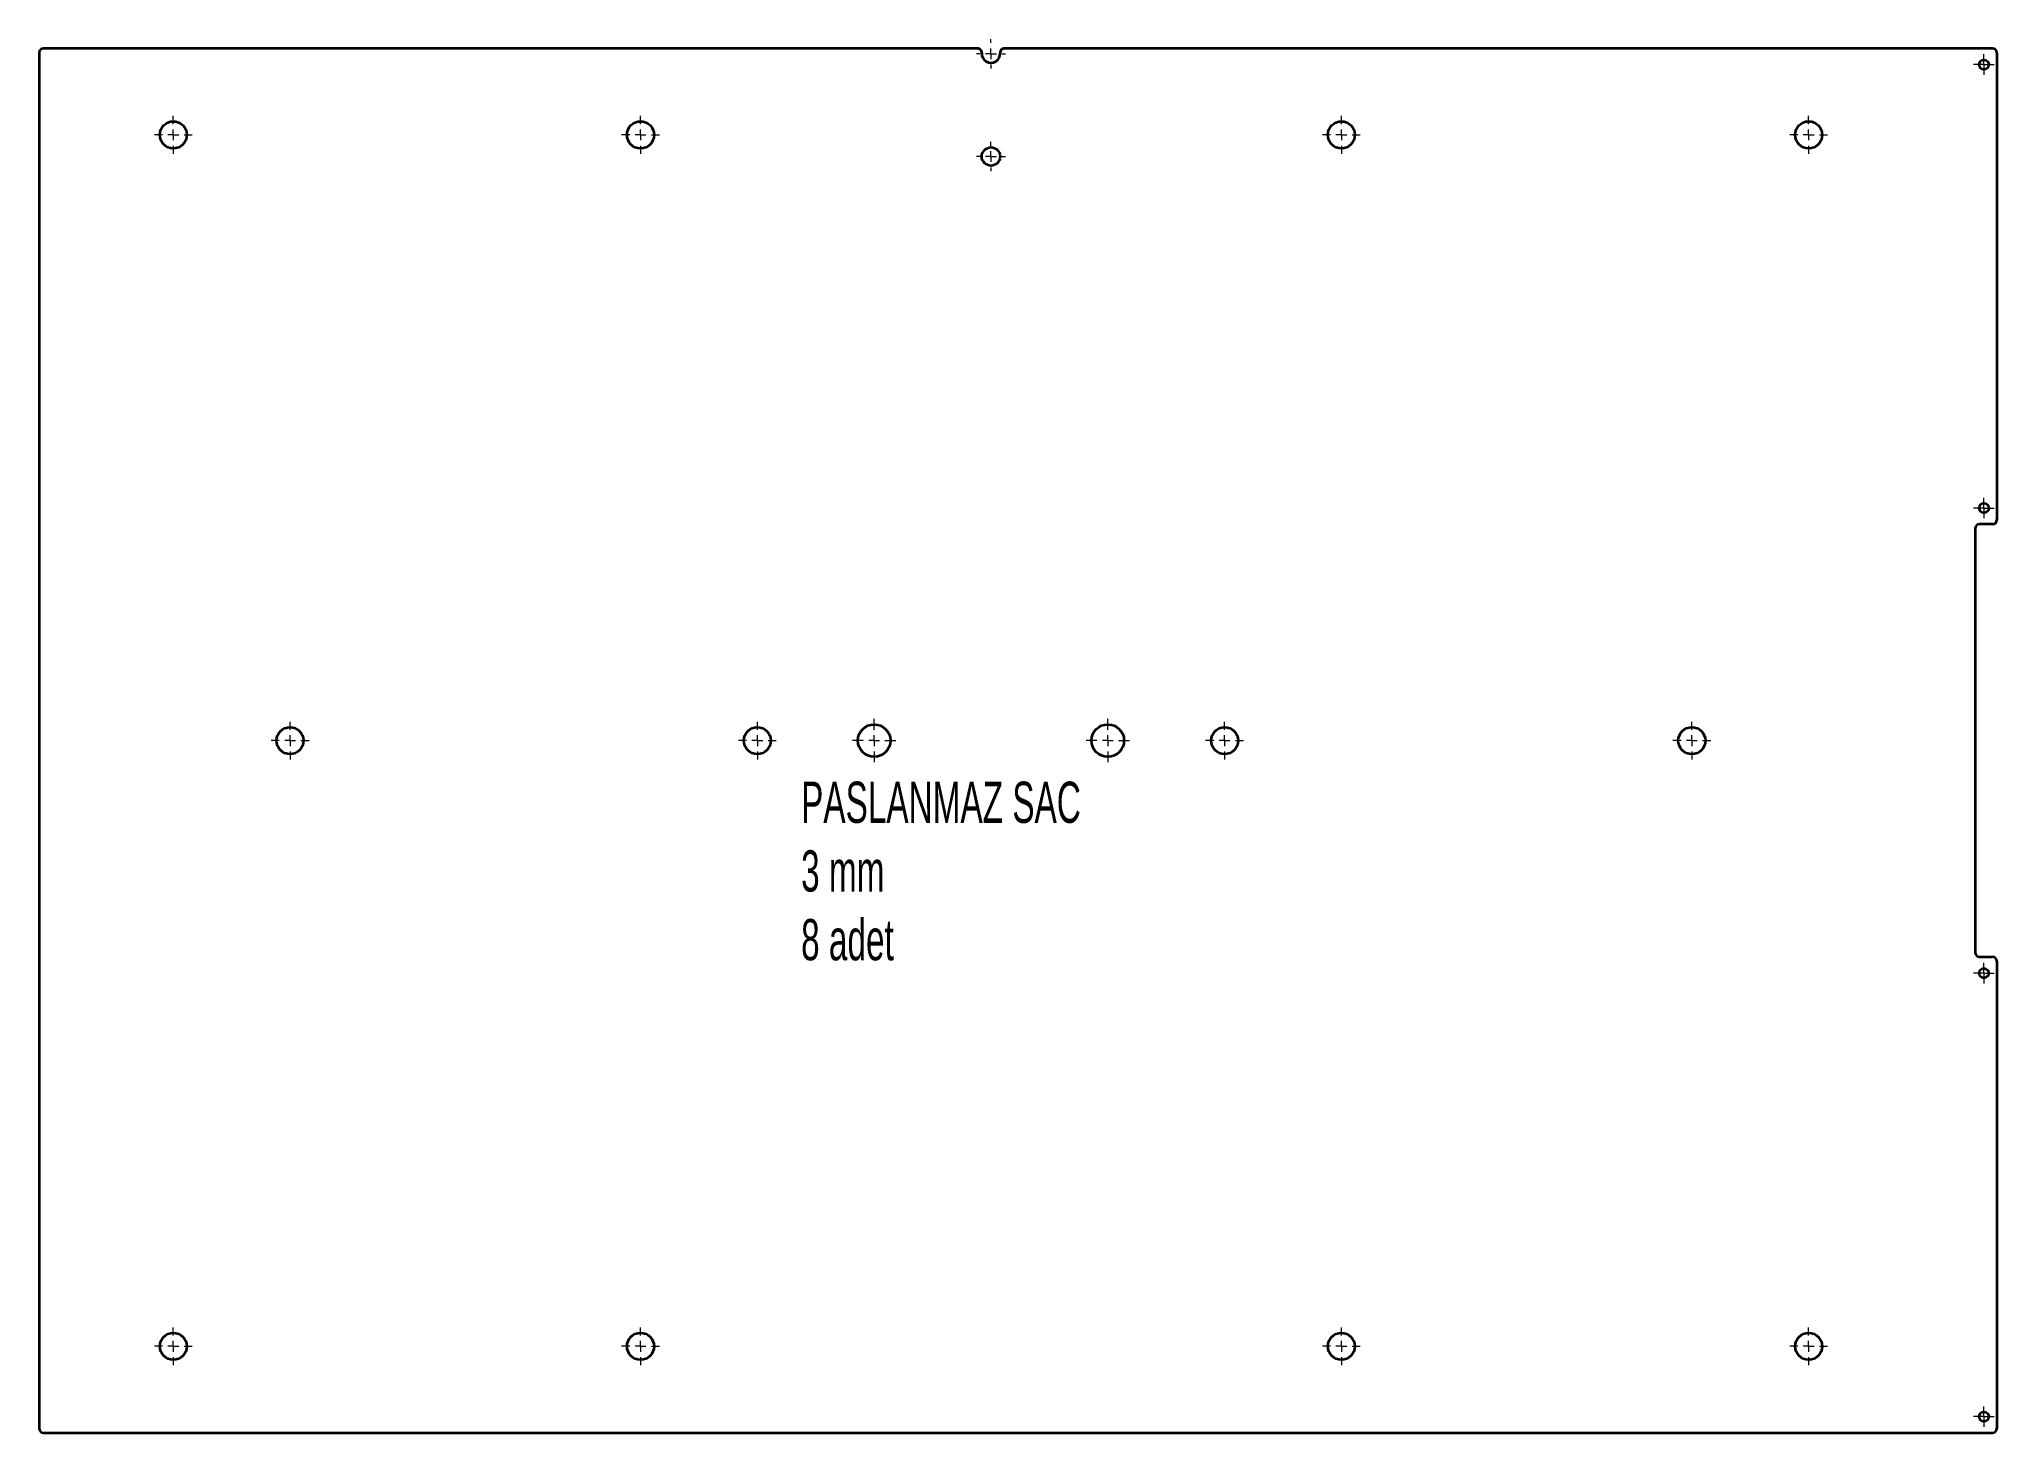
# Model space of a CAD drawing. Header units: millimetres. Extents: x -321 to 584, y -221 to 424.
import ezdxf

# ---------------------------------------------------------------- set-up
doc = ezdxf.new("R2010")
doc.units = ezdxf.units.MM
doc.styles.add('SLDTEXTSTYLE0', font='TXT', dxfattribs={"width": 0.605})

# ---------------------------------------------------------------- blocks, each defined once
blk = doc.blocks.new('SW_CENTERMARKSYMBOL_0')
at = {"color": 0, "linetype": 'Continuous', "lineweight": 18}
for p, q in [((-5, 0), (-8.75, 0)), ((0, 0), (-2.5, 0)), ((0, 5), (0, 8.75)), ((0, 0), (0, 2.5)), ((0, 0), (0, -2.5)), ((0, 0), (2.5, 0)), ((5, 0), (8.75, 0)), ((0, -5), (0, -8.75))]:
    blk.add_line(p, q, dxfattribs=at)
blk = doc.blocks.new('SW_CENTERMARKSYMBOL_1')
at = {"color": 0, "linetype": 'Continuous', "lineweight": 18}
for p, q in [((-5, 0), (-8.75, 0)), ((0, 0), (-2.5, 0)), ((0, 5), (0, 8.75)), ((0, 0), (0, 2.5)), ((0, 0), (0, -2.5)), ((0, 0), (2.5, 0)), ((5, 0), (8.75, 0)), ((0, -5), (0, -8.75))]:
    blk.add_line(p, q, dxfattribs=at)
blk = doc.blocks.new('SW_CENTERMARKSYMBOL_2')
at = {"color": 0, "linetype": 'Continuous', "lineweight": 18}
for p, q in [((-5, 0), (-8.75, 0)), ((0, 0), (-2.5, 0)), ((0, 5), (0, 8.75)), ((0, 0), (0, 2.5)), ((0, 0), (0, -2.5)), ((0, 0), (2.5, 0)), ((5, 0), (8.75, 0)), ((0, -5), (0, -8.75))]:
    blk.add_line(p, q, dxfattribs=at)
blk = doc.blocks.new('SW_CENTERMARKSYMBOL_3')
at = {"color": 0, "linetype": 'Continuous', "lineweight": 18}
for p, q in [((-5, 0), (-8.75, 0)), ((0, 0), (-2.5, 0)), ((0, 5), (0, 8.75)), ((0, 0), (0, 2.5)), ((0, 0), (0, -2.5)), ((0, 0), (2.5, 0)), ((5, 0), (8.75, 0)), ((0, -5), (0, -8.75))]:
    blk.add_line(p, q, dxfattribs=at)
blk = doc.blocks.new('SW_CENTERMARKSYMBOL_4')
at = {"color": 0, "linetype": 'Continuous', "lineweight": 18}
for p, q in [((-5, 0), (-8.75, 0)), ((0, 0), (-2.5, 0)), ((0, 5), (0, 8.75)), ((0, 0), (0, 2.5)), ((0, 0), (0, -2.5)), ((0, 0), (2.5, 0)), ((5, 0), (8.75, 0)), ((0, -5), (0, -8.75))]:
    blk.add_line(p, q, dxfattribs=at)
blk = doc.blocks.new('SW_CENTERMARKSYMBOL_5')
at = {"color": 0, "linetype": 'Continuous', "lineweight": 18}
for p, q in [((-5, 0), (-8.75, 0)), ((0, 0), (-2.5, 0)), ((0, 5), (0, 8.75)), ((0, 0), (0, 2.5)), ((0, 0), (0, -2.5)), ((0, 0), (2.5, 0)), ((5, 0), (8.75, 0)), ((0, -5), (0, -8.75))]:
    blk.add_line(p, q, dxfattribs=at)
blk = doc.blocks.new('SW_CENTERMARKSYMBOL_6')
at = {"color": 0, "linetype": 'Continuous', "lineweight": 18}
for p, q in [((-5, 0), (-8.75, 0)), ((0, 0), (-2.5, 0)), ((0, 5), (0, 8.75)), ((0, 0), (0, 2.5)), ((0, 0), (0, -2.5)), ((0, 0), (2.5, 0)), ((5, 0), (8.75, 0)), ((0, -5), (0, -8.75))]:
    blk.add_line(p, q, dxfattribs=at)
blk = doc.blocks.new('SW_CENTERMARKSYMBOL_7')
at = {"color": 0, "linetype": 'Continuous', "lineweight": 18}
for p, q in [((-5, 0), (-8.75, 0)), ((0, 0), (-2.5, 0)), ((0, 5), (0, 8.75)), ((0, 0), (0, 2.5)), ((0, 0), (0, -2.5)), ((0, 0), (2.5, 0)), ((5, 0), (8.75, 0)), ((0, -5), (0, -8.75))]:
    blk.add_line(p, q, dxfattribs=at)
blk = doc.blocks.new('SW_CENTERMARKSYMBOL_8')
at = {"color": 0, "linetype": 'Continuous', "lineweight": 18}
for p, q in [((-5, 0), (-8.75, 0)), ((0, 0), (-2.5, 0)), ((0, 5), (0, 8.75)), ((0, 0), (0, 2.5)), ((0, 0), (0, -2.5)), ((0, 0), (2.5, 0)), ((5, 0), (8.75, 0)), ((0, -5), (0, -8.75))]:
    blk.add_line(p, q, dxfattribs=at)
blk = doc.blocks.new('SW_CENTERMARKSYMBOL_9')
at = {"color": 0, "linetype": 'Continuous', "lineweight": 18}
for p, q in [((-5, 0), (-8.75, 0)), ((0, 0), (-2.5, 0)), ((0, 5), (0, 8.75)), ((0, 0), (0, 2.5)), ((0, 0), (0, -2.5)), ((0, 0), (2.5, 0)), ((5, 0), (8.75, 0)), ((0, -5), (0, -8.75))]:
    blk.add_line(p, q, dxfattribs=at)
blk = doc.blocks.new('SW_CENTERMARKSYMBOL_10')
at = {"color": 0, "linetype": 'Continuous', "lineweight": 18}
for p, q in [((-5, 0), (-8.75, 0)), ((0, 0), (-2.5, 0)), ((0, 5), (0, 8.75)), ((0, 0), (0, 2.5)), ((0, 0), (0, -2.5)), ((0, 0), (2.5, 0)), ((5, 0), (8.75, 0)), ((0, -5), (0, -8.75))]:
    blk.add_line(p, q, dxfattribs=at)
blk = doc.blocks.new('SW_CENTERMARKSYMBOL_11')
at = {"color": 0, "linetype": 'Continuous', "lineweight": 18}
for p, q in [((-5, 0), (-8.75, 0)), ((0, 0), (-2.5, 0)), ((0, 5), (0, 8.75)), ((0, 0), (0, 2.5)), ((0, 0), (0, -2.5)), ((0, 0), (2.5, 0)), ((5, 0), (8.75, 0)), ((0, -5), (0, -8.75))]:
    blk.add_line(p, q, dxfattribs=at)
blk = doc.blocks.new('SW_CENTERMARKSYMBOL_12')
at = {"color": 0, "linetype": 'Continuous', "lineweight": 18}
for p, q in [((-5, 0), (-6.75, 0)), ((0, 0), (-2.5, 0)), ((0, 5), (0, 6.75)), ((0, 0), (0, 2.5)), ((0, 0), (0, -2.5)), ((0, 0), (2.5, 0)), ((5, 0), (6.75, 0)), ((0, -5), (0, -6.75))]:
    blk.add_line(p, q, dxfattribs=at)
blk = doc.blocks.new('SW_CENTERMARKSYMBOL_13')
at = {"color": 0, "linetype": 'Continuous', "lineweight": 18}
for p, q in [((-5, 0), (-6.75, 0)), ((0, 0), (-2.5, 0)), ((0, 5), (0, 6.75)), ((0, 0), (0, 2.5)), ((0, 0), (0, -2.5)), ((0, 0), (2.5, 0)), ((5, 0), (6.75, 0)), ((0, -5), (0, -6.75))]:
    blk.add_line(p, q, dxfattribs=at)
blk = doc.blocks.new('SW_CENTERMARKSYMBOL_14')
at = {"color": 0, "linetype": 'Continuous', "lineweight": 18}
for p, q in [((0, 5), (0, 10)), ((-5, 0), (-10, 0)), ((0, 0), (-2.5, 0)), ((0, 0), (0, 2.5)), ((0, 0), (0, -2.5)), ((0, 0), (2.5, 0)), ((5, 0), (10, 0)), ((0, -5), (0, -10))]:
    blk.add_line(p, q, dxfattribs=at)
blk = doc.blocks.new('SW_CENTERMARKSYMBOL_15')
at = {"color": 0, "linetype": 'Continuous', "lineweight": 18}
for p, q in [((0, 5), (0, 10)), ((-5, 0), (-10, 0)), ((0, 0), (-2.5, 0)), ((0, 0), (0, 2.5)), ((0, 0), (0, -2.5)), ((0, 0), (2.5, 0)), ((5, 0), (10, 0)), ((0, -5), (0, -10))]:
    blk.add_line(p, q, dxfattribs=at)
blk = doc.blocks.new('SW_CENTERMARKSYMBOL_16')
at = {"color": 0, "linetype": 'Continuous', "lineweight": 18}
for p, q in [((-2.5, 0), (-4.75, 0)), ((0, 0), (-2.5, 0)), ((0, 2.5), (0, 4.75)), ((0, 0), (0, 2.5)), ((0, 0), (0, -2.5)), ((0, 0), (2.5, 0)), ((2.5, 0), (4.75, 0)), ((0, -2.5), (0, -4.75))]:
    blk.add_line(p, q, dxfattribs=at)
blk = doc.blocks.new('SW_CENTERMARKSYMBOL_17')
at = {"color": 0, "linetype": 'Continuous', "lineweight": 18}
for p, q in [((-2.5, 0), (-4.75, 0)), ((0, 0), (-2.5, 0)), ((0, 2.5), (0, 4.75)), ((0, 0), (0, 2.5)), ((0, 0), (0, -2.5)), ((0, 0), (2.5, 0)), ((2.5, 0), (4.75, 0)), ((0, -2.5), (0, -4.75))]:
    blk.add_line(p, q, dxfattribs=at)
blk = doc.blocks.new('SW_CENTERMARKSYMBOL_18')
at = {"color": 0, "linetype": 'Continuous', "lineweight": 18}
for p, q in [((-2.5, 0), (-4.75, 0)), ((0, 0), (-2.5, 0)), ((0, 2.5), (0, 4.75)), ((0, 0), (0, 2.5)), ((0, 0), (0, -2.5)), ((0, 0), (2.5, 0)), ((2.5, 0), (4.75, 0)), ((0, -2.5), (0, -4.75))]:
    blk.add_line(p, q, dxfattribs=at)
blk = doc.blocks.new('SW_CENTERMARKSYMBOL_19')
at = {"color": 0, "linetype": 'Continuous', "lineweight": 18}
for p, q in [((-2.5, 0), (-4.75, 0)), ((0, 0), (-2.5, 0)), ((0, 2.5), (0, 4.75)), ((0, 0), (0, 2.5)), ((0, 0), (0, -2.5)), ((0, 0), (2.5, 0)), ((2.5, 0), (4.75, 0)), ((0, -2.5), (0, -4.75))]:
    blk.add_line(p, q, dxfattribs=at)

msp = doc.modelspace()

# ---------------------------------------------------------------- linework, layer by layer
at = {"color": 7, "linetype": 'Continuous', "lineweight": 35}
for p, q in [((-320.7, 417.31), (-320.7, -218.69)), ((113.07, 419.31), (-318.7, 419.31)), ((582.3, 419.31), (125.53, 419.31)), ((584.3, 417.31), (584.3, 201.31)), ((582.3, 199.31), (576.3, 199.31)), ((574.3, 197.31), (574.3, 1.31)), ((576.3, -0.69), (582.3, -0.69)), ((584.3, -2.69), (584.3, -218.69)), ((-318.7, -220.69), (582.3, -220.69))]:
    msp.add_line(p, q, dxfattribs=at)
for centre, radius in [((578.3, 411.81), 2.25), ((-258.7, 379.31), 6.25), ((-42.7, 379.31), 6.25), ((281.3, 379.31), 6.25), ((497.3, 379.31), 6.25), ((119.3, 369.31), 4.25), ((578.3, 206.81), 2.25), ((-204.7, 99.31), 6.25), ((11.3, 99.31), 6.25), ((65.3, 99.31), 7.5), ((173.3, 99.31), 7.5), ((227.3, 99.31), 6.25), ((443.3, 99.31), 6.25), ((578.3, -8.19), 2.25), ((-258.7, -180.69), 6.25), ((-42.7, -180.69), 6.25), ((281.3, -180.69), 6.25), ((497.3, -180.69), 6.25), ((578.3, -213.19), 2.25)]:
    msp.add_circle(centre, radius, dxfattribs=at)
for centre, radius, start, end in [((-318.7, 417.31), 2, 90, 180), ((113.07, 417.31), 2, 355.41143, 90), ((119.3, 416.81), 4.25, 175.41143, 4.58857), ((125.53, 417.31), 2, 90, 184.58857), ((582.3, 417.31), 2, 0, 90), ((576.3, 197.31), 2, 90, 180), ((582.3, 201.31), 2, 270, 360), ((576.3, 1.31), 2, 180, 270), ((582.3, -2.69), 2, 360, 90), ((-318.7, -218.69), 2, 180, 270), ((582.3, -218.69), 2, 270, 0)]:
    msp.add_arc(centre, radius, start, end, dxfattribs=at)

# ---------------------------------------------------------------- block references
at = {"color": 7, "linetype": 'Continuous', "lineweight": 18}
for name, p in [('SW_CENTERMARKSYMBOL_13', (119.3, 416.81)), ('SW_CENTERMARKSYMBOL_16', (578.3, 411.81)), ('SW_CENTERMARKSYMBOL_3', (-258.7, 379.31)), ('SW_CENTERMARKSYMBOL_2', (-42.7, 379.31)), ('SW_CENTERMARKSYMBOL_1', (281.3, 379.31)), ('SW_CENTERMARKSYMBOL_0', (497.3, 379.31)), ('SW_CENTERMARKSYMBOL_12', (119.3, 369.31)), ('SW_CENTERMARKSYMBOL_17', (578.3, 206.81)), ('SW_CENTERMARKSYMBOL_14', (65.3, 99.31)), ('SW_CENTERMARKSYMBOL_15', (173.3, 99.31)), ('SW_CENTERMARKSYMBOL_4', (-204.7, 99.31)), ('SW_CENTERMARKSYMBOL_5', (11.3, 99.31)), ('SW_CENTERMARKSYMBOL_6', (227.3, 99.31)), ('SW_CENTERMARKSYMBOL_7', (443.3, 99.31)), ('SW_CENTERMARKSYMBOL_18', (578.3, -8.19)), ('SW_CENTERMARKSYMBOL_11', (-258.7, -180.69)), ('SW_CENTERMARKSYMBOL_10', (-42.7, -180.69)), ('SW_CENTERMARKSYMBOL_9', (281.3, -180.69)), ('SW_CENTERMARKSYMBOL_8', (497.3, -180.69)), ('SW_CENTERMARKSYMBOL_19', (578.3, -213.19))]:
    msp.add_blockref(name, p, dxfattribs=at)

# ---------------------------------------------------------------- texts
at = {"color": 7, "linetype": 'Continuous', "lineweight": 0, "insert": (31.54, 80.33), "char_height": 19.05, "attachment_point": 1, "style": 'SLDTEXTSTYLE0'}
msp.add_mtext('PASLANMAZ SAC^J3 mm^J8 adet', dxfattribs=at)

doc.saveas('drawing.dxf')
